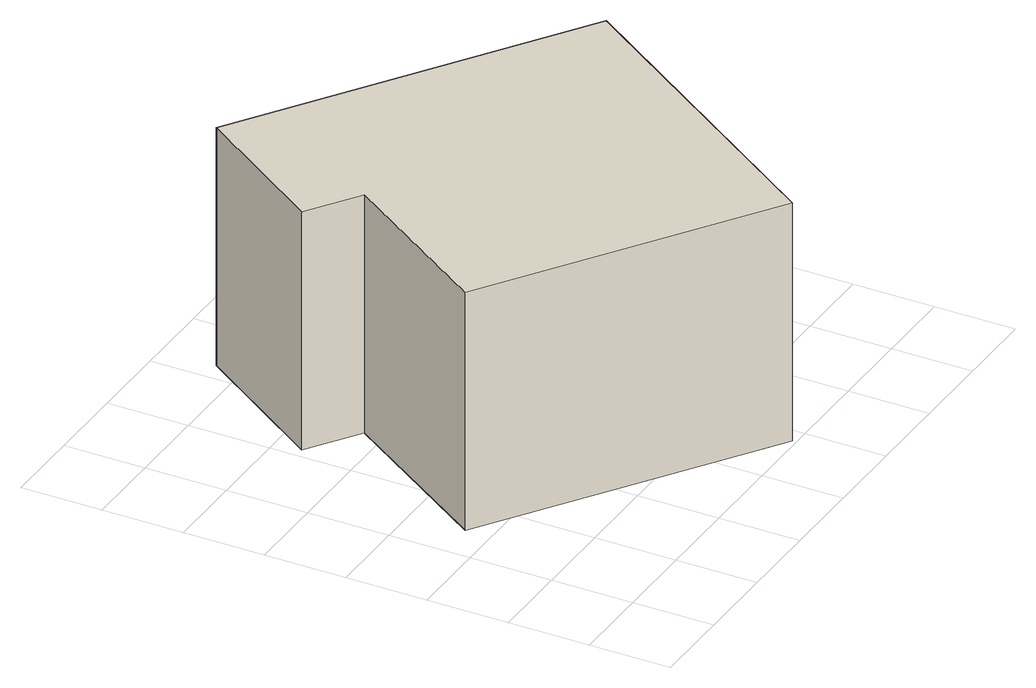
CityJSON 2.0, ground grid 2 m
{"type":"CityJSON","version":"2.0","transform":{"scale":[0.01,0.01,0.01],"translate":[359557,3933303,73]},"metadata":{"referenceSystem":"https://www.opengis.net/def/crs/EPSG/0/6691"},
"CityObjects":{
"building1":{"type":"Building","attributes":{"measuredHeight":6.5,"BuildingIDAttribute.prefecture":"14","BuildingIDAttribute.city":"14153","BuildingDetailAttribute.surveyYear":2015,"BuildingRiverFloodingRiskAttribute.description":"6","BuildingRiverFloodingRiskAttribute.rankOrg":"1","BuildingRiverFloodingRiskAttribute.depth":0.0423,"BuildingRiverFloodingRiskAttribute.adminType":"2","BuildingRiverFloodingRiskAttribute.scale":"1","BuildingRiverFloodingRiskAttribute.duration":0.0833},"geometry":[{"type":"Solid","lod":"1","boundaries":[[[[0,1,2,3,4,5]],[[4,6,7,5]],[[3,8,6,4]],[[2,9,8,3]],[[1,10,9,2]],[[0,11,10,1]],[[5,7,11,0]],[[6,8,9,10,11,7]]]]}]}
},
"vertices":[
[762,10,79],[98,463,79],[354,848,79],[227,935,79],[452,1264,79],[1244,725,79],[452,1264,685],[1244,725,685],[227,935,685],[354,848,685],[98,463,685],[762,10,685]
]}
